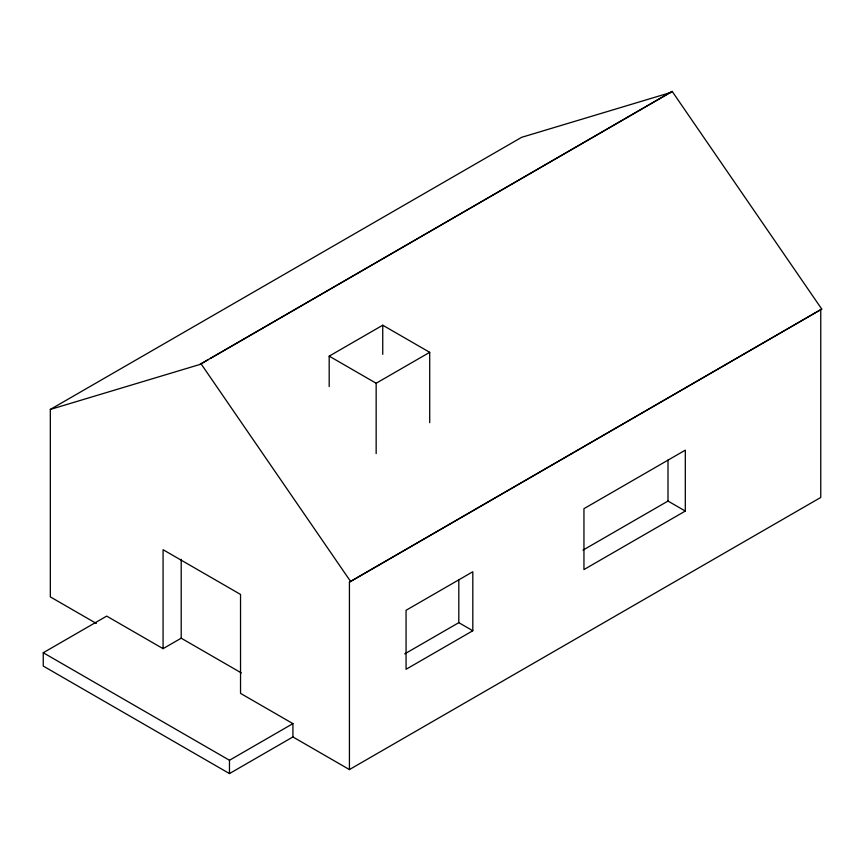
<?xml version="1.0" encoding="UTF-8"?>
<svg xmlns="http://www.w3.org/2000/svg" width="865" height="865" viewBox="0 0 865 865"><rect width="100%" height="100%" fill="white"/><g stroke="black" fill="none" stroke-linecap="round" stroke-linejoin="round"><path stroke-width="1.3" d="M96.339 623.449L50.321 596.882L50.321 409.437L199.869 364.479L672.192 91.42L821.75 309.075L349.428 582.123L349.428 769.569L292.921 736.948L229.474 773.58L43.25 666.061L43.25 652.74L106.698 616.107L163.074 648.663L181.207 638.197L241.324 672.905M210.4 358.402L672.192 91.42M349.428 582.123L821.75 309.075M50.321 409.437L521.638 137.319L671.197 92.36M199.869 364.479L208.054 359.754M329.187 386.579L329.187 356.131L382.741 325.218L429.71 352.325L429.71 422.682M329.187 356.131L376.156 383.249L429.71 352.325M582.956 550.162L667.996 501.062L685.307 511.053L685.307 450.157L583.951 508.674L583.951 569.57L685.307 511.053M404.723 653.886L458.807 622.659L472.809 630.747L472.809 571.754L406.063 610.29L406.063 669.283L472.809 630.747M43.25 652.74L229.474 760.259L292.921 723.627L292.921 736.948M349.428 769.569L820.755 497.451L820.755 310.016M292.921 723.627L240.535 693.384L240.535 594.428L163.074 549.707L163.074 648.663M200.864 363.538L350.422 581.193M667.996 460.029L667.996 501.062M458.807 579.755L458.807 622.659M382.741 325.218L382.741 354.336M376.156 383.249L376.156 453.606M229.474 760.259L229.474 773.58M181.207 559.298L181.207 638.197"/></g></svg>
